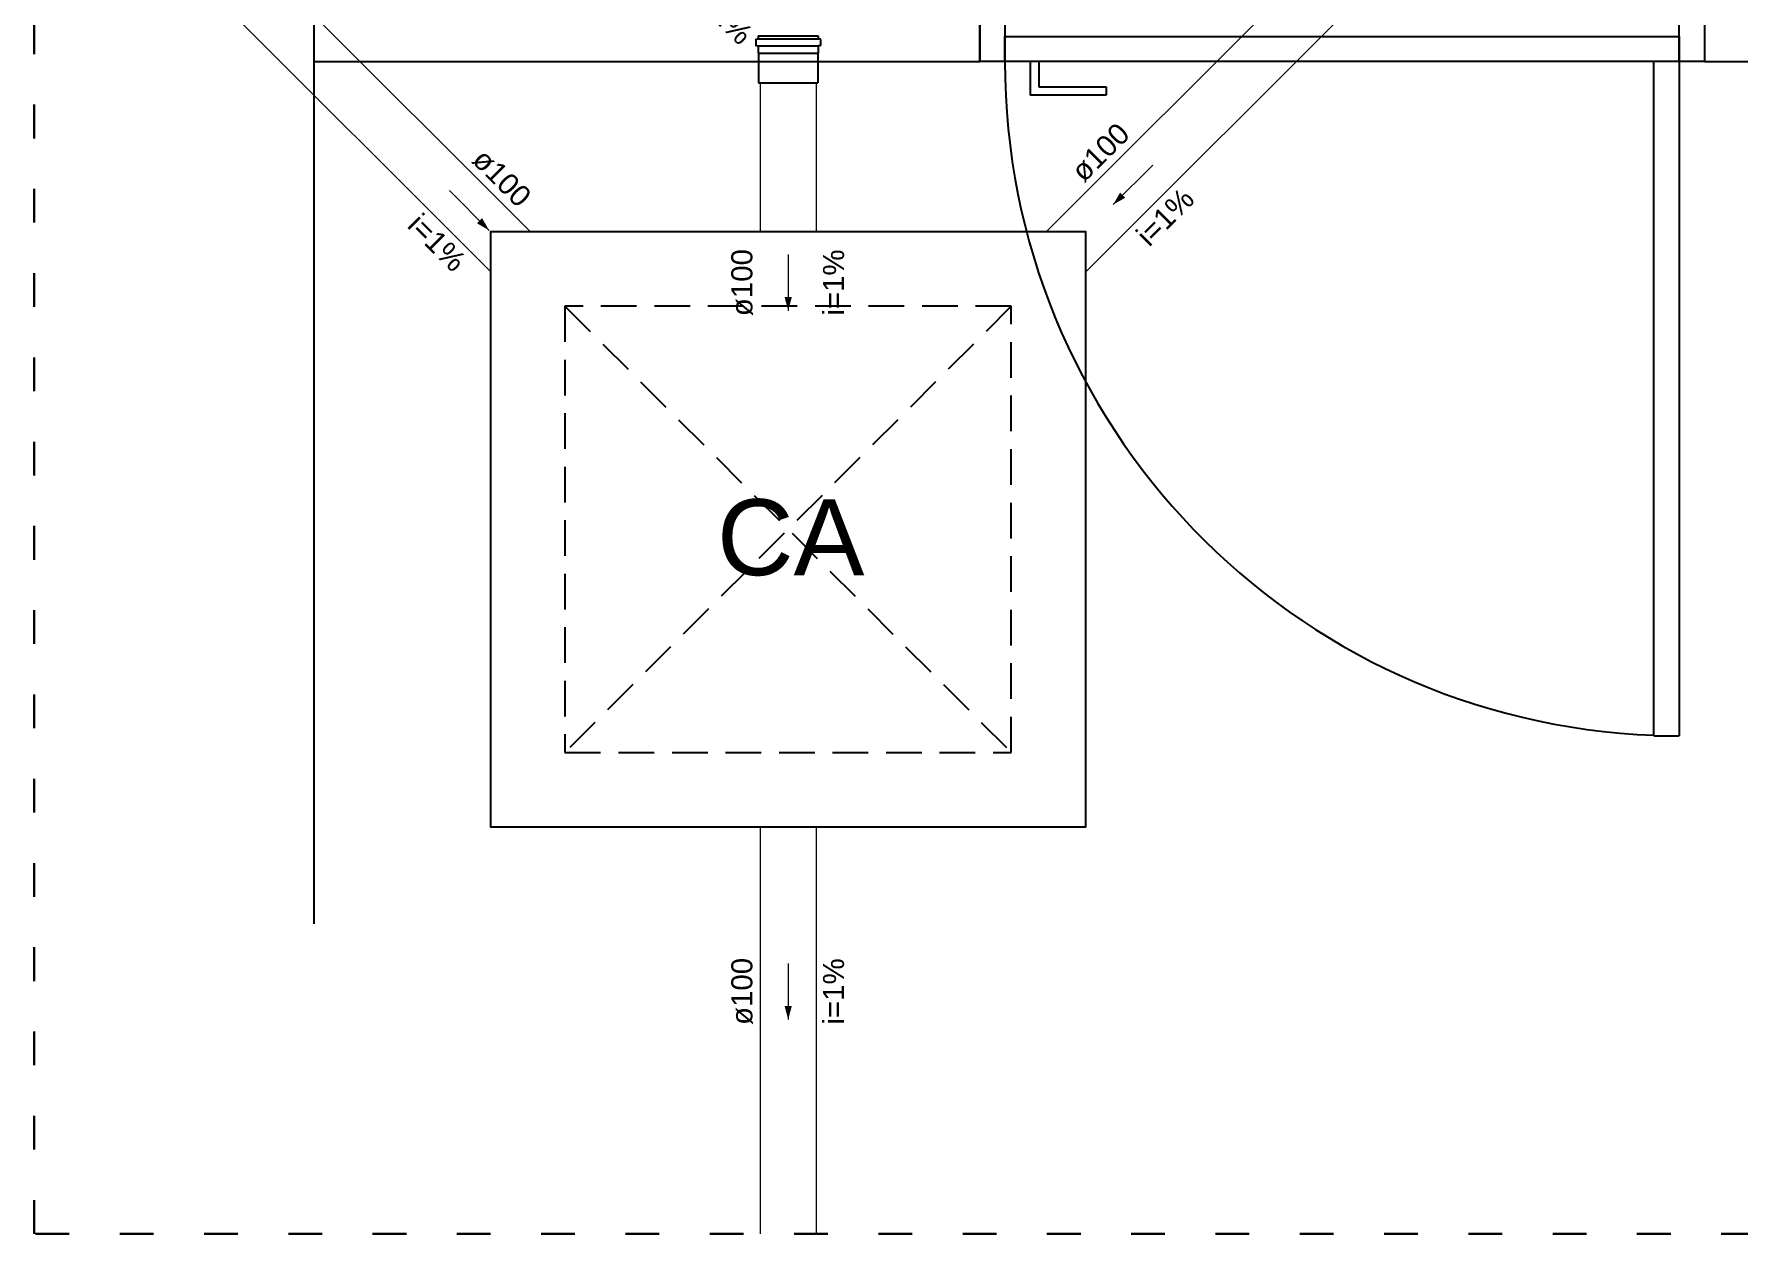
# Model space of a CAD drawing. Header units: millimetres. Extents: x -823 to -490, y -63 to 119.
# Drawn here: x -569.83 to -557.7, y 53.77 to 62.31 of the extents above; entities that cross this region are included whole.
import ezdxf

# ---------------------------------------------------------------- set-up
doc = ezdxf.new("R2010")
doc.units = ezdxf.units.MM
doc.header["$LTSCALE"] = 0.2
doc.header["$MEASUREMENT"] = 0
doc.linetypes.add('ACAD_ISO03W100', pattern=[3, 1.2, -1.8])
doc.linetypes.add('DASHED', pattern=[1.905, 1.27, -0.635])
for name, color, linetype, lineweight in [('DI-Detalhes', 1, 'Continuous', 30), ('TQ-Condutos', 5, 'Continuous', 5), ('TQ-Sentido conduto', 9, 'Continuous', 5), ('TQ-Textos conduto', 7, 'Continuous', 5)]:
    doc.layers.add(name, color=color, linetype=linetype, lineweight=lineweight)
doc.layers.add('Simbolos', color=5, linetype='Continuous')
doc.layers.add('Simbolos_int', color=2, linetype='Continuous')
doc.styles.add('Arial', font='arial.ttf')

msp = doc.modelspace()

# ---------------------------------------------------------------- hatches: boundary and pattern name
at = {"layer": 'TQ-Sentido conduto', "linetype": 'Continuous'}
for points in [[(-562.152, 61.097), (-562.066, 61.146), (-562.102, 61.183)], [(-566.594, 60.914), (-566.644, 61.001), (-566.68, 60.964)], [(-564.465, 60.342), (-564.439, 60.439), (-564.491, 60.439)], [(-564.465, 55.295), (-564.439, 55.392), (-564.491, 55.392)]]:
    msp.add_hatch(color=256, dxfattribs=at).paths.add_polyline_path(points)

# ---------------------------------------------------------------- linework, layer by layer
at = {"linetype": 'Continuous'}
for p, q in [((-557.942, 73.815), (-557.942, 62.115)), ((-567.842, 68.055), (-567.842, 62.115)), ((-563.102, 63.015), (-563.102, 62.115)), ((-563.102, 62.115), (-563.102, 63.015)), ((-567.842, 62.115), (-567.842, 55.976)), ((-567.842, 62.115), (-563.102, 62.115)), ((-562.742, 62.116), (-562.742, 61.936)), ((-558.302, 57.315), (-558.302, 62.115)), ((-558.122, 62.115), (-558.122, 57.315)), ((-557.942, 62.115), (-557.042, 62.115)), ((-558.302, 57.315), (-558.122, 57.315))]:
    msp.add_line(p, q, dxfattribs=at)
for p, q in [((-562.682, 62.116), (-562.682, 61.936)), ((-562.742, 61.936), (-562.742, 61.876)), ((-562.682, 61.936), (-562.202, 61.936)), ((-562.202, 61.936), (-562.202, 61.876)), ((-562.202, 61.876), (-562.742, 61.876))]:
    msp.add_line(p, q)
for points in [[(-563.102, 62.115), (-563.102, 63.015), (-562.922, 63.015), (-562.922, 62.115)], [(-558.122, 62.115), (-558.122, 63.015), (-557.942, 63.015), (-557.942, 62.115)], [(-562.922, 62.115), (-562.922, 62.295), (-558.122, 62.295), (-558.122, 62.115)]]:
    msp.add_lwpolyline(points, close=True, dxfattribs=at)
msp.add_arc((-558.125, 62.113), 4.797, 179.9728, 267.8825, dxfattribs=at)
at = {"layer": 'DI-Detalhes', "color": 6, "linetype": 'ACAD_ISO03W100'}
msp.add_lwpolyline([(-569.833, 75.637), (-546.783, 75.637), (-546.783, 53.769), (-569.833, 53.769)], close=True, dxfattribs=at)
at = {"layer": 'Simbolos'}
for p, q in [((-564.696, 62.271), (-564.696, 62.233)), ((-564.693, 62.275), (-564.681, 62.278)), ((-564.678, 62.299), (-564.678, 62.282)), ((-564.678, 62.299), (-564.252, 62.299)), ((-564.252, 62.299), (-564.252, 62.282)), ((-564.238, 62.275), (-564.249, 62.278)), ((-564.235, 62.271), (-564.235, 62.233)), ((-564.692, 62.229), (-564.682, 62.228)), ((-564.678, 62.224), (-564.678, 62.176)), ((-564.678, 62.176), (-564.677, 62.175)), ((-564.677, 62.175), (-564.677, 61.965)), ((-564.252, 62.176), (-564.253, 62.175)), ((-564.253, 62.175), (-564.253, 61.965)), ((-564.252, 62.224), (-564.252, 62.176)), ((-564.238, 62.229), (-564.249, 62.228))]:
    msp.add_line(p, q, dxfattribs=at)
for points in [[(-564.693, 62.275), (-564.693, 62.274), (-564.694, 62.274), (-564.694, 62.274), (-564.695, 62.273), (-564.695, 62.273), (-564.695, 62.272), (-564.696, 62.272), (-564.696, 62.271), (-564.696, 62.271)], [(-564.681, 62.278), (-564.681, 62.278), (-564.68, 62.278), (-564.68, 62.278), (-564.679, 62.279), (-564.679, 62.279), (-564.679, 62.28), (-564.678, 62.28), (-564.678, 62.281), (-564.678, 62.282)], [(-564.252, 62.282), (-564.252, 62.281), (-564.252, 62.28), (-564.252, 62.28), (-564.252, 62.279), (-564.251, 62.279), (-564.251, 62.278), (-564.25, 62.278), (-564.25, 62.278), (-564.249, 62.278)], [(-564.235, 62.271), (-564.235, 62.271), (-564.235, 62.272), (-564.235, 62.272), (-564.235, 62.273), (-564.236, 62.273), (-564.236, 62.274), (-564.237, 62.274), (-564.237, 62.274), (-564.238, 62.275)], [(-564.696, 62.233), (-564.696, 62.232), (-564.696, 62.232), (-564.695, 62.231), (-564.695, 62.23), (-564.695, 62.23), (-564.694, 62.23), (-564.693, 62.229), (-564.693, 62.229), (-564.692, 62.229)], [(-564.678, 62.224), (-564.678, 62.225), (-564.678, 62.225), (-564.679, 62.226), (-564.679, 62.226), (-564.68, 62.227), (-564.68, 62.227), (-564.681, 62.228), (-564.681, 62.228), (-564.682, 62.228)], [(-564.249, 62.228), (-564.249, 62.228), (-564.25, 62.228), (-564.25, 62.227), (-564.251, 62.227), (-564.251, 62.226), (-564.252, 62.226), (-564.252, 62.225), (-564.252, 62.225), (-564.252, 62.224)], [(-564.238, 62.229), (-564.238, 62.229), (-564.237, 62.229), (-564.236, 62.23), (-564.236, 62.23), (-564.235, 62.23), (-564.235, 62.231), (-564.235, 62.232), (-564.235, 62.232), (-564.235, 62.233)]]:
    msp.add_lwpolyline(points, dxfattribs=at)
at = {"layer": 'Simbolos', "linetype": 'Continuous'}
msp.add_lwpolyline([(-566.583, 56.667), (-562.347, 56.667), (-562.347, 60.903), (-566.583, 60.903), (-566.583, 56.667), (-566.583, 56.667)], dxfattribs=at)
at = {"layer": 'Simbolos_int'}
for p, q in [((-564.678, 62.278), (-564.252, 62.278)), ((-564.678, 62.228), (-564.252, 62.228)), ((-564.677, 62.175), (-564.253, 62.175)), ((-564.677, 61.965), (-564.253, 61.965))]:
    msp.add_line(p, q, dxfattribs=at)
at = {"layer": 'Simbolos_int', "linetype": 'DASHED'}
for p, q in [((-562.877, 60.374), (-566.054, 57.197)), ((-566.054, 60.374), (-562.877, 57.197))]:
    msp.add_line(p, q, dxfattribs=at)
msp.add_lwpolyline([(-566.054, 57.197), (-562.877, 57.197), (-562.877, 60.374), (-566.054, 60.374), (-566.054, 57.197), (-566.054, 57.197)], dxfattribs=at)
at = {"layer": 'TQ-Condutos'}
for p, q in [((-559.934, 63.596), (-562.628, 60.903)), ((-559.651, 63.313), (-562.347, 60.619)), ((-568.361, 62.964), (-566.3, 60.903)), ((-568.644, 62.681), (-566.583, 60.62)), ((-564.665, 61.965), (-564.665, 60.903)), ((-564.265, 61.965), (-564.265, 60.903)), ((-564.665, 56.667), (-564.665, 53.769)), ((-564.265, 56.667), (-564.265, 53.769))]:
    msp.add_line(p, q, dxfattribs=at)
at = {"layer": 'TQ-Sentido conduto'}
for points in [[(-561.869, 61.379), (-562.152, 61.097)], [(-566.877, 61.197), (-566.594, 60.914)], [(-564.465, 60.742), (-564.465, 60.342)], [(-564.465, 55.695), (-564.465, 55.295)]]:
    msp.add_lwpolyline(points, dxfattribs=at)

# ---------------------------------------------------------------- texts
at = {"layer": 'Simbolos', "insert": (-564.972, 58.451), "char_height": 0.5408, "width": 2.09982, "attachment_point": 7, "line_spacing_factor": 0.6, "style": 'Arial'}
msp.add_mtext('CA', dxfattribs=at)
at = {"layer": 'TQ-Textos conduto', "char_height": 0.15, "attachment_point": 8, "line_spacing_factor": 0.6, "style": 'Arial'}
for s, insert, width, rotation in [('i=2%', (-564.978, 62.389), 0.94345, 314.9999), ('ø100', (-562.188, 61.415), 0.95511, 44.9772), ('ø100', (-566.558, 61.233), 0.95511, 314.9999), ('i=1%', (-561.728, 60.955), 0.94345, 44.9772), ('i=1%', (-567.018, 60.773), 0.94345, 314.9999), ('ø100', (-564.716, 60.542), 0.95511, 90.0002), ('i=1%', (-564.066, 60.542), 0.94345, 90.0002), ('ø100', (-564.716, 55.495), 0.95511, 90.0002), ('i=1%', (-564.066, 55.495), 0.94345, 90.0002)]:
    msp.add_mtext(s, dxfattribs=dict(at, insert=insert, width=width, rotation=rotation))

doc.saveas('drawing.dxf')
